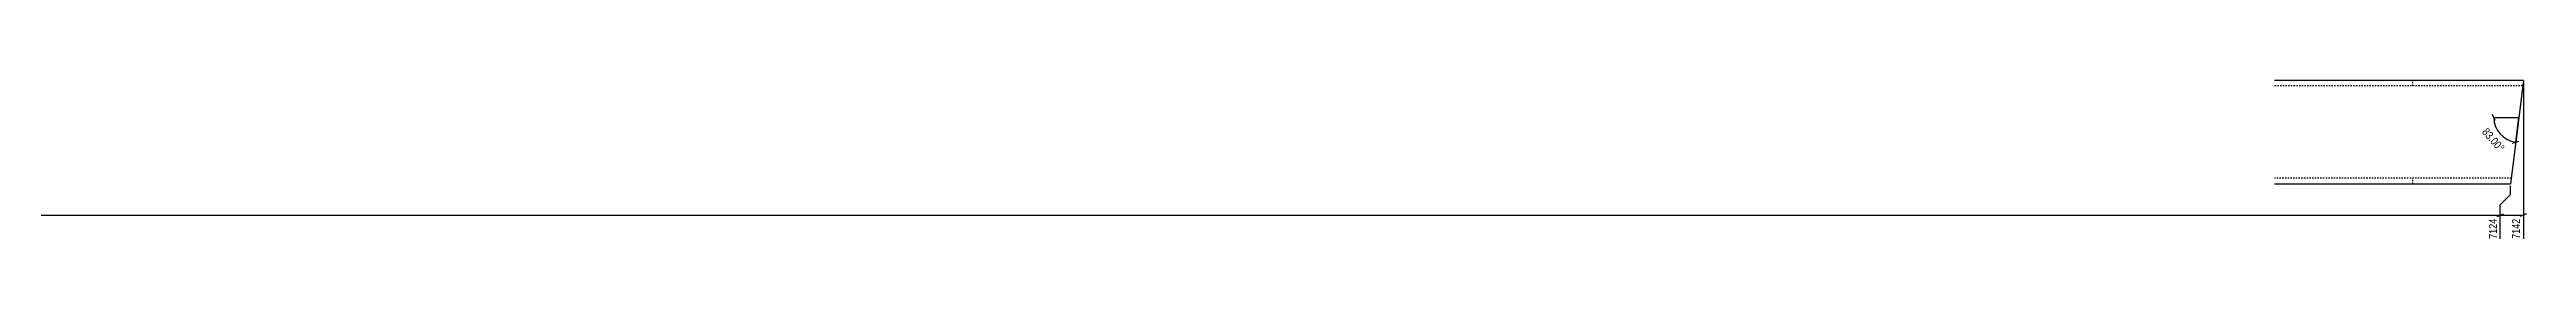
# Model space of a CAD drawing. Header units: millimetres. Extents: x 7 to 20489, y 7 to 253.
# Drawn here: x 3589 to 7172, y 7 to 239 of the extents above; entities that cross this region are included whole.
import ezdxf

# ---------------------------------------------------------------- set-up
doc = ezdxf.new("R2010")
doc.units = ezdxf.units.MM
doc.linetypes.add('DXK_LINE_DOT2', pattern=[3.9198, 1.9599, -1.9599])
doc.layers.add('MÅLSÆTNING', color=7, linetype='Continuous')
doc.layers.add('STÅL', color=7, linetype='Continuous')
doc.styles.add('Arial Narrow', font='ARIALN.TTF', dxfattribs={"height": 0.2})

msp = doc.modelspace()

# ---------------------------------------------------------------- linework, layer by layer
at = {"layer": 'MÅLSÆTNING', "color": 7, "linetype": 'Continuous'}
for p, q in [((7167.4, 235.9), (7156.7, 149.3)), ((7167.7, 235.9), (7167.7, 9)), ((7126.9, 180.6), (7123.3, 189.6)), ((7125.1, 185.1), (7161.1, 185.1)), ((7156.7, 149.3), (7161.1, 185.1)), ((7152, 148.1), (7161.4, 150.6)), ((7134.3, 58.4), (7149.3, 73.4)), ((7149.3, 73.4), (7149.3, 85.9)), ((7149.3, 73.4), (7149.3, 85.9)), ((7129.8, 41.6), (7138.8, 45.2)), ((7134.3, 9), (7134.3, 58.4)), ((7134.3, 43.4), (7167.7, 43.4)), ((7172.2, 45.2), (7163.2, 41.6))]:
    msp.add_line(p, q, dxfattribs=at)
msp.add_arc((7161.1, 185.1), 36, 180, 263, dxfattribs=at)
at = {"layer": 'STÅL', "color": 2, "linetype": 'Continuous'}
for p, q in [((7167.7, 238.9), (6807.8, 238.9)), ((7167.7, 238.9), (7149.3, 88.9)), ((6807.8, 88.9), (7149.3, 88.9))]:
    msp.add_line(p, q, dxfattribs=at)
at = {"layer": 'STÅL', "color": 7, "linetype": 'DXK_LINE_DOT2'}
for p, q in [((7166.7, 230.9), (6807.8, 230.9)), ((7007.8, 230.9), (7007.8, 238.9)), ((7150.3, 96.9), (6807.8, 96.9)), ((7007.8, 88.9), (7007.8, 96.9))]:
    msp.add_line(p, q, dxfattribs=at)

# ---------------------------------------------------------------- next in the draw order: wipeouts: each hides what was drawn before it
at = {"color": 0}
msp.add_wipeout([(7132.9, 130.7), (7145.5, 141.8), (7116.3, 174.8), (7103.7, 163.7)], dxfattribs=at).dxf.layer = 'MÅLSÆTNING'
at = {"color": 0, "linetype": 'Continuous'}
msp.add_wipeout([(7165.3, 40.6), (7148.5, 40.6), (7148.5, 6.6), (7165.3, 6.6)], dxfattribs=at).dxf.layer = 'MÅLSÆTNING'

# ---------------------------------------------------------------- next in the draw order: linework, layer by layer
at = {"layer": 'MÅLSÆTNING', "color": 7, "linetype": 'Continuous'}
for p, q in [((7134.3, 58.4), (7149.3, 73.4)), ((2875.8, 43.4), (7134.3, 43.4)), ((7129.8, 41.6), (7138.8, 45.2)), ((7134.3, 9), (7134.3, 58.4))]:
    msp.add_line(p, q, dxfattribs=at)

# ---------------------------------------------------------------- next in the draw order: texts
at = {"layer": 'MÅLSÆTNING', "color": 3, "style": 'Arial Narrow'}
msp.add_text('83.00°', height=11.45, rotation=-48.5009, dxfattribs=at).set_placement((7107.1, 163.5))
at = {"layer": 'MÅLSÆTNING', "color": 3, "linetype": 'Continuous', "style": 'Arial Narrow'}
msp.add_text('7142', height=11.45, rotation=90.0002, dxfattribs=at).set_placement((7162.9, 9))

# ---------------------------------------------------------------- next in the draw order: wipeouts: each hides what was drawn before it
at = {"color": 0, "linetype": 'Continuous'}
msp.add_wipeout([(7131.9, 40.6), (7115.1, 40.6), (7115.1, 6.6), (7131.9, 6.6)], dxfattribs=at).dxf.layer = 'MÅLSÆTNING'

# ---------------------------------------------------------------- next in the draw order: texts
at = {"layer": 'MÅLSÆTNING', "color": 3, "linetype": 'Continuous', "style": 'Arial Narrow'}
msp.add_text('7124', height=11.45, rotation=90.0002, dxfattribs=at).set_placement((7129.5, 9))

doc.saveas('drawing.dxf')
